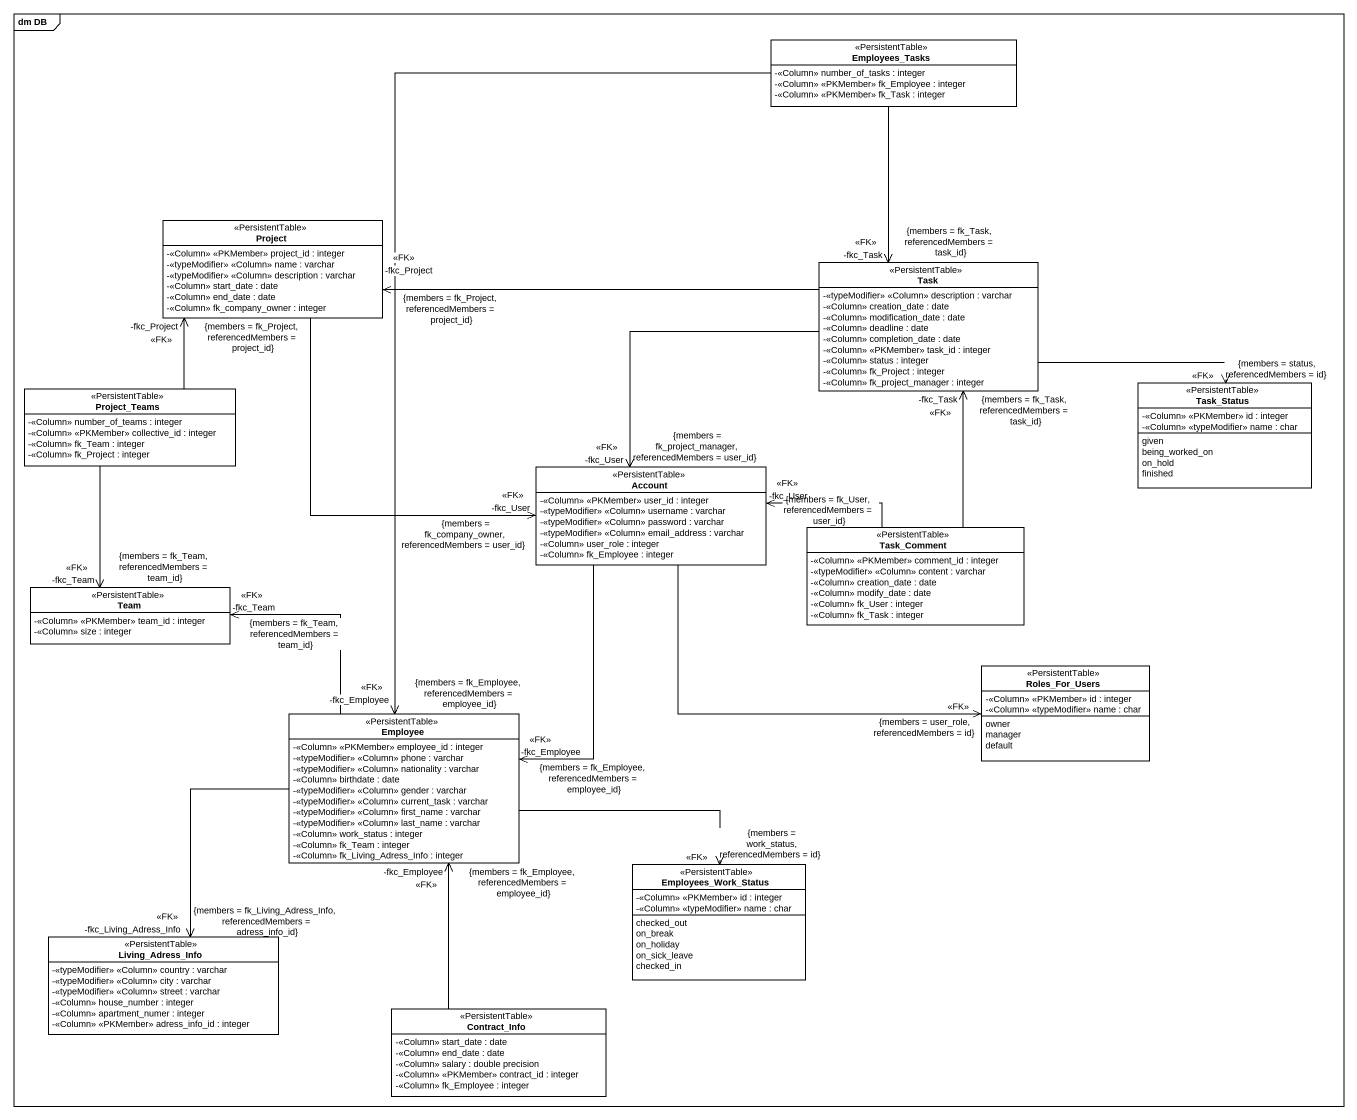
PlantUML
@startuml
mainframe dm DB
hide circle
hide empty members
skinparam classAttributeIconSize 0
class Employees_Tasks <<PersistentTable>> {
  -<<Column>> number_of_tasks : integer
  -<<Column>> <<PKMember>> fk_Employee : integer
  -<<Column>> <<PKMember>> fk_Task : integer
}
class Project <<PersistentTable>> {
  -<<Column>> <<PKMember>> project_id : integer
  -<<typeModifier>> <<Column>> name : varchar
  -<<typeModifier>> <<Column>> description : varchar
  -<<Column>> start_date : date
  -<<Column>> end_date : date
  -<<Column>> fk_company_owner : integer
}
class Task <<PersistentTable>> {
  -<<typeModifier>> <<Column>> description : varchar
  -<<Column>> creation_date : date
  -<<Column>> modification_date : date
  -<<Column>> deadline : date
  -<<Column>> completion_date : date
  -<<Column>> <<PKMember>> task_id : integer
  -<<Column>> status : integer
  -<<Column>> fk_Project : integer
  -<<Column>> fk_project_manager : integer
}
class Project_Teams <<PersistentTable>> {
  -<<Column>> number_of_teams : integer
  -<<Column>> <<PKMember>> collective_id : integer
  -<<Column>> fk_Team : integer
  -<<Column>> fk_Project : integer
}
enum Task_Status <<PersistentTable>> {
  -<<Column>> <<PKMember>> id : integer
  -<<Column>> <<typeModifier>> name : char
  given
  being_worked_on
  on_hold
  finished
}
class Account <<PersistentTable>> {
  -<<Column>> <<PKMember>> user_id : integer
  -<<typeModifier>> <<Column>> username : varchar
  -<<typeModifier>> <<Column>> password : varchar
  -<<typeModifier>> <<Column>> email_address : varchar
  -<<Column>> user_role : integer
  -<<Column>> fk_Employee : integer
}
class Task_Comment <<PersistentTable>> {
  -<<Column>> <<PKMember>> comment_id : integer
  -<<typeModifier>> <<Column>> content : varchar
  -<<Column>> creation_date : date
  -<<Column>> modify_date : date
  -<<Column>> fk_User : integer
  -<<Column>> fk_Task : integer
}
class Team <<PersistentTable>> {
  -<<Column>> <<PKMember>> team_id : integer
  -<<Column>> size : integer
}
enum Roles_For_Users <<PersistentTable>> {
  -<<Column>> <<PKMember>> id : integer
  -<<Column>> <<typeModifier>> name : char
  owner
  manager
  default
}
class Employee <<PersistentTable>> {
  -<<Column>> <<PKMember>> employee_id : integer
  -<<typeModifier>> <<Column>> phone : varchar
  -<<typeModifier>> <<Column>> nationality : varchar
  -<<Column>> birthdate : date
  -<<typeModifier>> <<Column>> gender : varchar
  -<<typeModifier>> <<Column>> current_task : varchar
  -<<typeModifier>> <<Column>> first_name : varchar
  -<<typeModifier>> <<Column>> last_name : varchar
  -<<Column>> work_status : integer
  -<<Column>> fk_Team : integer
  -<<Column>> fk_Living_Adress_Info : integer
}
enum Employees_Work_Status <<PersistentTable>> {
  -<<Column>> <<PKMember>> id : integer
  -<<Column>> <<typeModifier>> name : char
  checked_out
  on_break
  on_holiday
  on_sick_leave
  checked_in
}
class Living_Adress_Info <<PersistentTable>> {
  -<<typeModifier>> <<Column>> country : varchar
  -<<typeModifier>> <<Column>> city : varchar
  -<<typeModifier>> <<Column>> street : varchar
  -<<Column>> house_number : integer
  -<<Column>> apartment_numer : integer
  -<<Column>> <<PKMember>> adress_info_id : integer
}
class Contract_Info <<PersistentTable>> {
  -<<Column>> start_date : date
  -<<Column>> end_date : date
  -<<Column>> salary : double precision
  -<<Column>> <<PKMember>> contract_id : integer
  -<<Column>> fk_Employee : integer
}
Employees_Tasks --> "-fkc_Task\n<<FK>>\n{members = fk_Task, referencedMembers = task_id}" Task
Employees_Tasks --> "-fkc_Employee\n<<FK>>\n{members = fk_Employee, referencedMembers = employee_id}" Employee
Project --> "-fkc_User\n<<FK>>\n{members = fk_company_owner, referencedMembers = user_id}" Account
Task -left-> "-fkc_Project\n<<FK>>\n{members = fk_Project, referencedMembers = project_id}" Project
Task -right-> "<<FK>>\n{members = status, referencedMembers = id}" Task_Status
Task --> "-fkc_User\n<<FK>>\n{members = fk_project_manager, referencedMembers = user_id}" Account
Project_Teams -up-> "-fkc_Project\n<<FK>>\n{members = fk_Project, referencedMembers = project_id}" Project
Project_Teams --> "-fkc_Team\n<<FK>>\n{members = fk_Team, referencedMembers = team_id}" Team
Account -right-> "<<FK>>\n{members = user_role, referencedMembers = id}" Roles_For_Users
Account --> "-fkc_Employee\n<<FK>>\n{members = fk_Employee, referencedMembers = employee_id}" Employee
Task_Comment -up-> "-fkc_Task\n<<FK>>\n{members = fk_Task, referencedMembers = task_id}" Task
Task_Comment -left-> "-fkc_User\n<<FK>>\n{members = fk_User, referencedMembers = user_id}" Account
Employee -up-> "-fkc_Team\n<<FK>>\n{members = fk_Team, referencedMembers = team_id}" Team
Employee -right-> "<<FK>>\n{members = work_status, referencedMembers = id}" Employees_Work_Status
Employee --> "-fkc_Living_Adress_Info\n<<FK>>\n{members = fk_Living_Adress_Info, referencedMembers = adress_info_id}" Living_Adress_Info
Contract_Info -up-> "-fkc_Employee\n<<FK>>\n{members = fk_Employee, referencedMembers = employee_id}" Employee
@enduml
